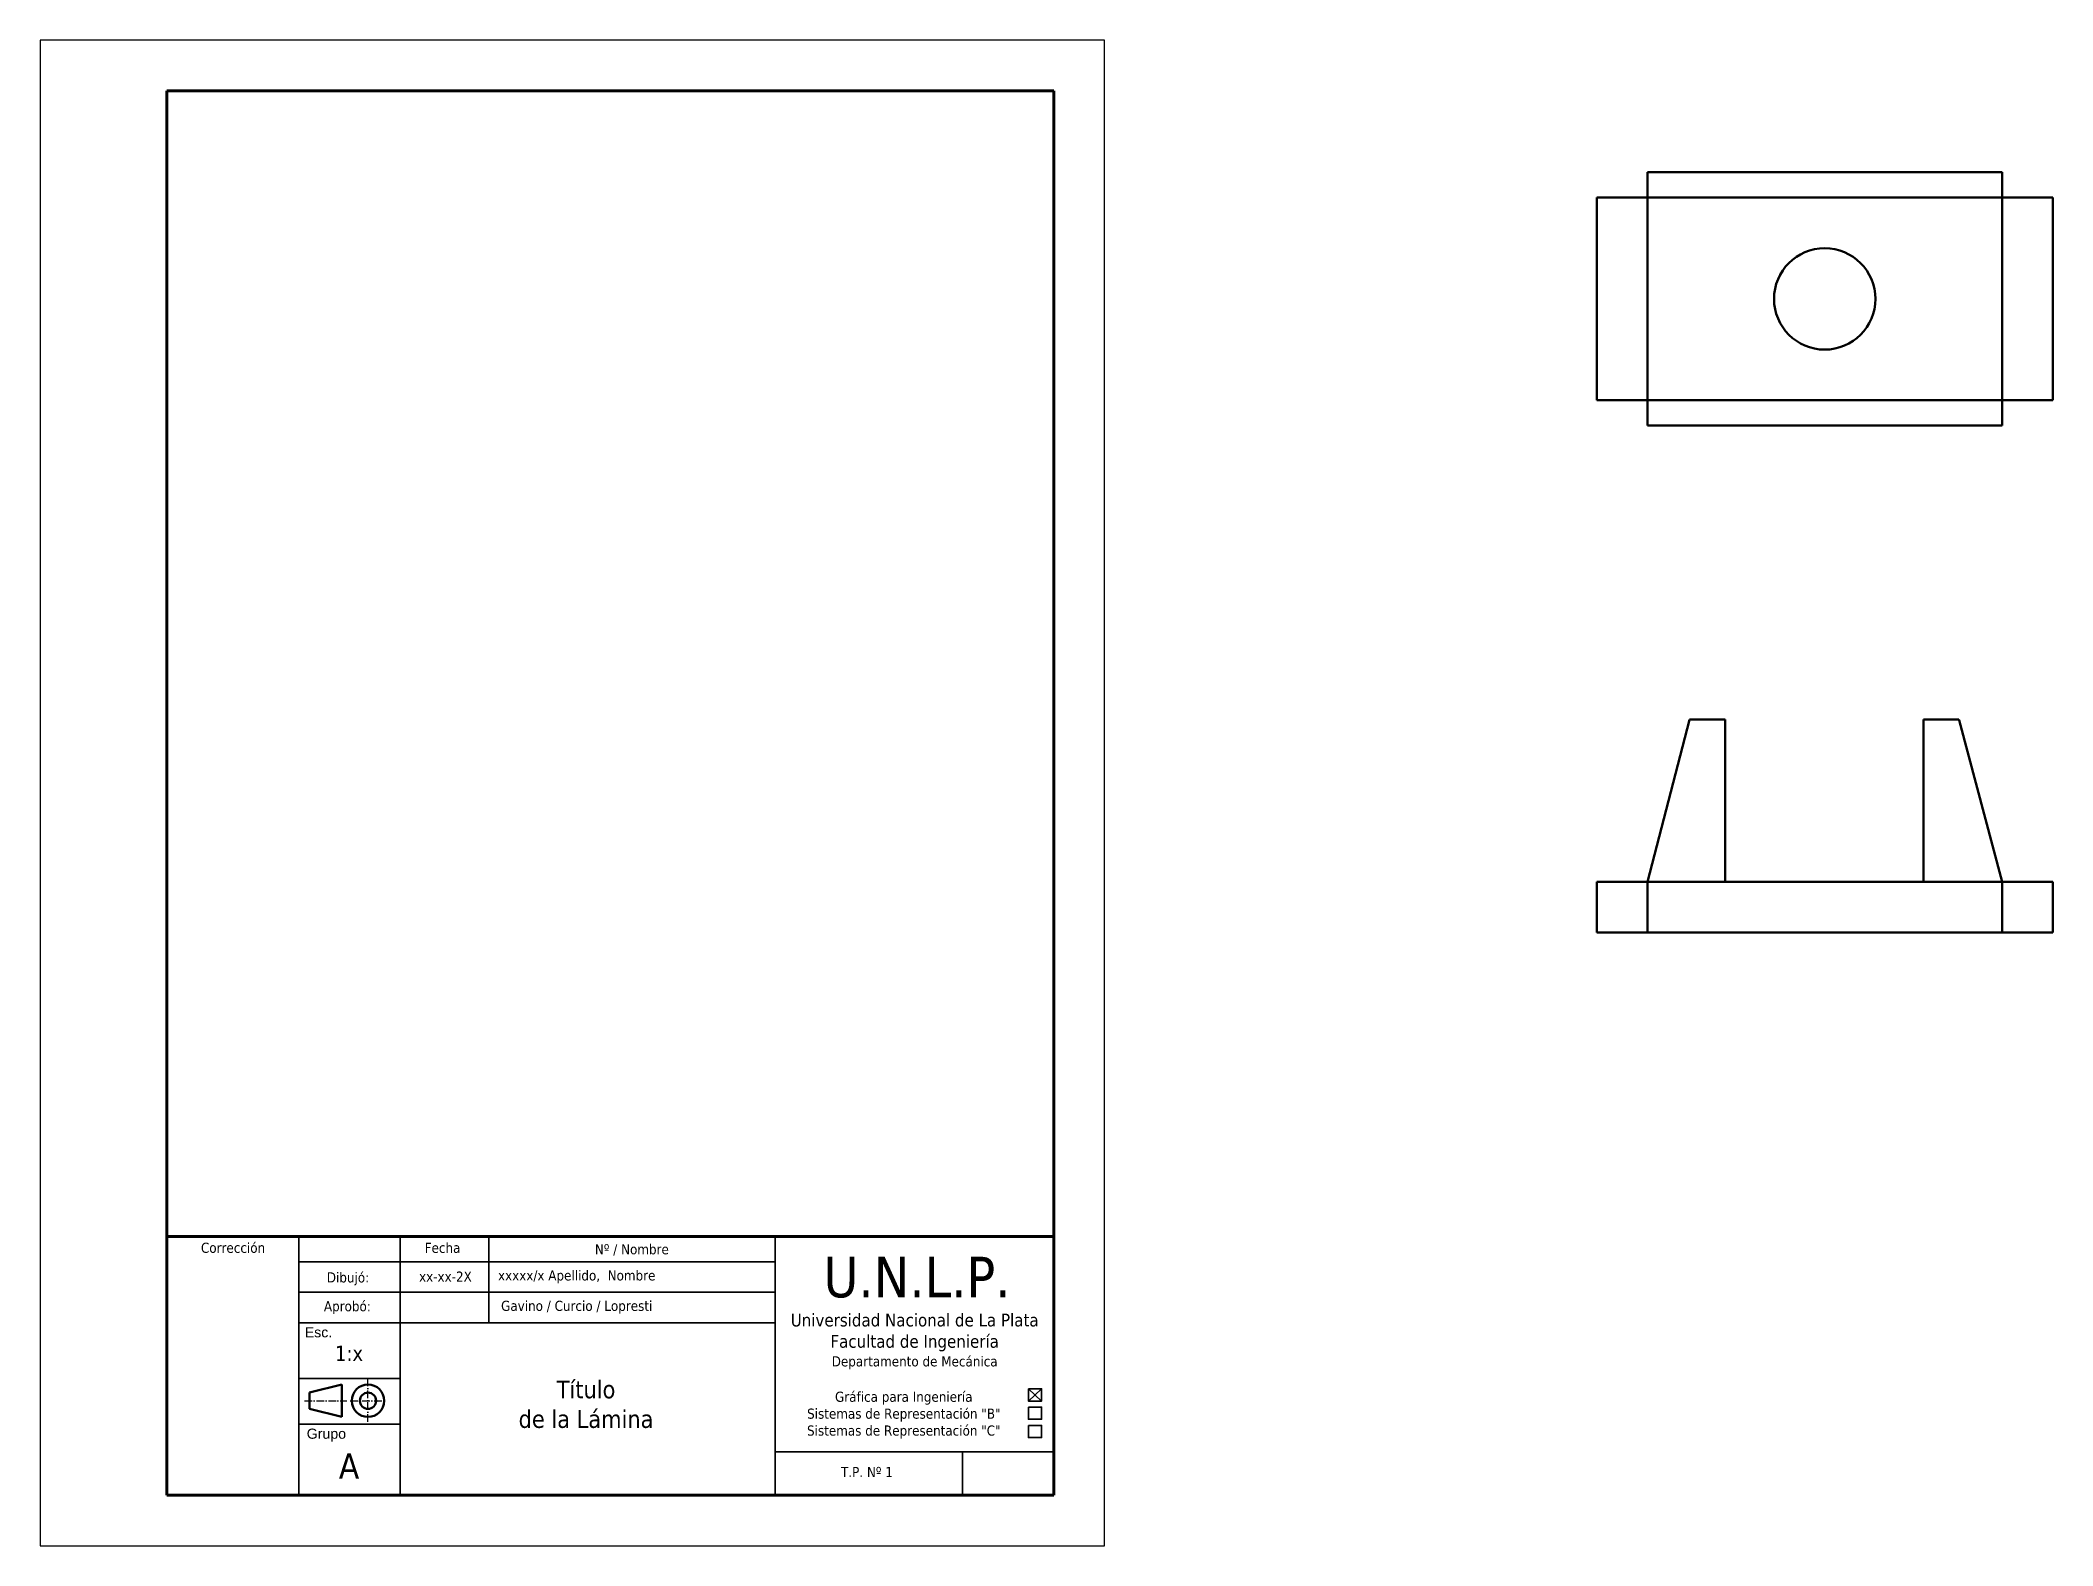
# Model space of a CAD drawing. Header units: millimetres. Extents: x 1287 to 3278, y 843 to 1948.
# Drawn here: x 1286.7 to 1683.8, y 843.2 to 1140.2 of the extents above; entities outside this region: 2.
import ezdxf

# ---------------------------------------------------------------- set-up
doc = ezdxf.new("R2010")
doc.units = ezdxf.units.MM
doc.header["$LTSCALE"] = 0.5
doc.linetypes.add('ACAD_ISO10W100', pattern=[18, 12, -3, 0, -3])
for name, color, linetype, lineweight in [('Contornos Visibles', 7, 'Continuous', 50), ('Cotas', 3, 'Continuous', 25), ('Ejes', 4, 'ACAD_ISO10W100', 25), ('Rotulo LINEAS Borde', 5, 'Continuous', 70), ('Rotulo LINEAS internas', 1, 'Continuous', 35), ('TEXTO', 4, 'Continuous', 35)]:
    doc.layers.add(name, color=color, linetype=linetype, lineweight=lineweight)

msp = doc.modelspace()

# ---------------------------------------------------------------- linework, layer by layer
at = {"layer": 'Contornos Visibles'}
for p, q in [((3277.64, 1948.43), (3267.64, 1948.43)), ((3277.64, 1938.43), (3277.64, 1948.43)), ((1673.81, 1114.21), (1603.81, 1114.21)), ((1603.81, 1064.21), (1603.81, 1114.21)), ((1673.81, 1064.21), (1673.81, 1114.21)), ((1593.81, 1069.21), (1593.81, 1109.21)), ((1593.81, 1109.21), (1603.81, 1109.21)), ((1603.81, 1109.21), (1673.81, 1109.21)), ((1673.81, 1109.21), (1683.81, 1109.21)), ((1683.81, 1069.21), (1683.81, 1109.21)), ((1683.81, 1109.21), (1683.81, 1109.21)), ((1593.81, 1069.21), (1593.81, 1089.21)), ((1593.81, 1069.21), (1603.81, 1069.21)), ((1603.81, 1069.21), (1673.81, 1069.21)), ((1673.81, 1069.21), (1683.81, 1069.21)), ((1603.81, 1064.21), (1673.81, 1064.21)), ((1603.81, 974.21), (1612.11, 1006.15)), ((1612.11, 1006.15), (1612.14, 1006.21)), ((1612.14, 1006.21), (1619.14, 1006.21)), ((1619.14, 1006.21), (1612.14, 1006.21)), ((1619.14, 1006.21), (1619.14, 974.21)), ((1665.3, 1006.21), (1658.3, 1006.21)), ((1665.3, 1006.21), (1658.3, 1006.21)), ((1658.3, 1006.21), (1658.3, 974.21)), ((1665.33, 1006.11), (1665.3, 1006.21)), ((1673.81, 974.21), (1665.33, 1006.11)), ((1593.81, 974.21), (1593.81, 964.21)), ((1603.81, 974.21), (1593.81, 974.21)), ((1593.81, 974.21), (1593.81, 964.21)), ((1603.81, 964.21), (1603.81, 974.21)), ((1603.81, 974.21), (1673.81, 974.21)), ((1683.81, 974.21), (1673.81, 974.21)), ((1673.81, 974.21), (1673.81, 964.21)), ((1683.81, 964.21), (1683.81, 974.21)), ((1683.81, 964.21), (1683.81, 974.21)), ((1593.81, 964.21), (1683.81, 964.21)), ((1593.81, 964.21), (1608.81, 964.21)), ((1593.81, 964.21), (1603.81, 964.21)), ((1673.81, 964.21), (1683.81, 964.21)), ((1339.79, 873.44), (1346.19, 875.04)), ((1339.79, 870.24), (1346.19, 868.64))]:
    msp.add_line(p, q, dxfattribs=at)
for points in [[(1665.3, 1006.21), (1665.3, 1006.21)], [(1346.19, 868.64), (1346.19, 875.04)], [(1339.79, 873.44), (1339.79, 870.24)]]:
    msp.add_lwpolyline(points, dxfattribs=at)
for centre, radius in [((1638.81, 1089.21), 10), ((1351.34, 871.84), 3.2), ((1351.34, 871.84), 1.6)]:
    msp.add_circle(centre, radius, dxfattribs=at)
at = {"layer": 'Cotas', "color": 3}
for p, q in [((1496.66, 1140.24), (1286.66, 1140.24)), ((1286.66, 1140.24), (1286.66, 843.24)), ((1496.66, 843.24), (1496.66, 1140.24)), ((1286.66, 843.24), (1496.66, 843.24))]:
    msp.add_line(p, q, dxfattribs=at)
at = {"layer": 'Cotas'}
for p, q in [((1311.66, 904.24), (1486.66, 904.24)), ((1311.66, 853.24), (1486.66, 853.24))]:
    msp.add_line(p, q, dxfattribs=at)
at = {"layer": 'Ejes', "ltscale": 0.25}
for p, q in [((1351.34, 867.68), (1351.34, 876)), ((1338.83, 871.84), (1347.15, 871.84)), ((1347.84, 871.84), (1354.84, 871.84))]:
    msp.add_line(p, q, dxfattribs=at)
at = {"layer": 'Rotulo LINEAS Borde'}
for p, q in [((1486.66, 1130.24), (1311.66, 1130.24)), ((1311.66, 1130.24), (1311.66, 853.24)), ((1486.66, 853.24), (1486.66, 1130.24)), ((1311.66, 904.24), (1486.66, 904.24)), ((1486.66, 853.24), (1311.66, 853.24))]:
    msp.add_line(p, q, dxfattribs=at)
at = {"layer": 'Rotulo LINEAS internas'}
for p, q in [((1337.66, 904.24), (1337.66, 853.24)), ((1357.66, 904.24), (1357.66, 853.24)), ((1375.21, 904.24), (1375.21, 887.24)), ((1431.66, 904.24), (1431.66, 853.24)), ((1431.66, 899.24), (1337.66, 899.24)), ((1431.66, 893.24), (1337.66, 893.24)), ((1431.66, 887.24), (1337.66, 887.24)), ((1357.66, 876.24), (1337.66, 876.24)), ((1357.66, 876.24), (1357.66, 867.24)), ((1481.68, 871.78), (1481.68, 874.19)), ((1484.26, 874.19), (1481.68, 871.78)), ((1481.68, 874.19), (1484.26, 871.78)), ((1337.66, 867.24), (1357.66, 867.24)), ((1431.66, 861.74), (1486.66, 861.74)), ((1468.66, 861.74), (1468.66, 853.24))]:
    msp.add_line(p, q, dxfattribs=at)
for points in [[(1481.68, 874.19), (1484.26, 874.19), (1484.26, 871.78), (1481.68, 871.78)], [(1481.68, 870.58), (1484.26, 870.58), (1484.26, 868.18), (1481.68, 868.18)], [(1481.68, 866.98), (1484.26, 866.98), (1484.26, 864.57), (1481.68, 864.57)]]:
    msp.add_lwpolyline(points, close=True, dxfattribs=at)

# ---------------------------------------------------------------- texts
at = {"layer": 'TEXTO', "attachment_point": 5}
for s, insert, char_height, width in [('{\\fTahoma|b0|i0|c0|p34;Corrección}', (1324.71, 902), 2, 19.4631), ('{\\fTahoma|b0|i0|c0|p0;\\H0.7937x;Fecha}', (1366.05, 901.99), 2.52, 17.4427), ('{\\fTahoma|b0|i0|c0|p34;Nº / Nombre }', (1403.41, 901.6), 2, 55), ('{\\fTahoma|b0|i0|c0|p34;xxxxx/x Apellido,  Nombre}', (1392.53, 896.28), 2, 55), ('{\\fTahoma|b0|i0|c0|p0;\\H1.6x;U.N.L.P.}', (1459.67, 896.17), 5, 35.4565), ('{\\fTahoma|b0|i0|c0|p34;Dibujó:}', (1347.39, 895.89), 2, 19.4631), ('{\\fTahoma|b0|i0|c0|p34;xx-xx-2X}', (1366.62, 896.33), 2, 20.2884), ('{\\fTahoma|b0|i0|c0|p34;Aprobó:}', (1347.27, 890.21), 2, 19.4631), ('{\\fTahoma|b0|i0|c0|p34;Gavino / Curcio / Lopresti}', (1392.53, 890.28), 2, 55), ('{\\fArial|b0|i0|c0|p0;Esc.}', (1341.57, 885.33), 2, 19.4631), ('{\\fTahoma|b0|i0|c0|p34;Universidad Nacional de La Plata\\PFacultad de Ingeniería\\P\\H0.79365x;Departamento de Mecánica}', (1459.22, 883.53), 2.52, 55), ('{\\fTahoma|b0|i0|c0|p34;1:x}', (1347.6, 881.19), 3, 55), ('{\\fTahoma|b0|i0|c0|p34;Título \\Pde la Lámina}', (1394.37, 871.12), 3.5, 55), ('{\\fTahoma|b0|i0|c0|p34;Gráfica para Ingeniería\\PSistemas de Representación "B" \\PSistemas de Representación "C"}', (1457.08, 869.01), 2, 55), ('{\\fArial|b0|i0|c0|p34;Grupo}', (1343.13, 865.04), 2, 19.4631), ('{\\fTahoma|b0|i0|c0|p34;A}', (1347.6, 858.97), 5, 55), ('{\\fTahoma|b0|i0|c0|p34;T.P. Nº 1}', (1449.8, 857.78), 2, 23.2265)]:
    msp.add_mtext(s, dxfattribs=dict(at, insert=insert, char_height=char_height, width=width))

doc.saveas('drawing.dxf')
